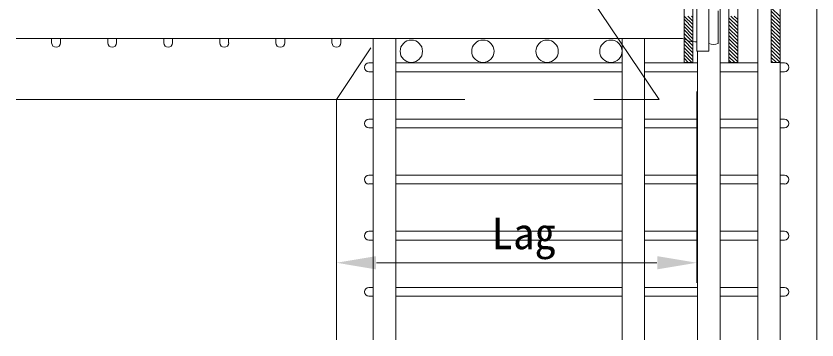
# Model space of a CAD drawing. Units: millimetres, scale not verified. Extents: x -25255 to 25671, y -15462 to 18552.
# Drawn here: x 18636 to 22356, y 585 to 2088 of the extents above; entities that cross this region are included whole.
import ezdxf
from ezdxf.enums import TextEntityAlignment as Align

# ---------------------------------------------------------------- set-up
doc = ezdxf.new("R2010")
doc.units = ezdxf.units.MM
doc.header["$LTSCALE"] = 100
doc.linetypes.add('DASHED_SPACED', pattern=[12, 6, -6])
for name, color, linetype, lineweight in [('0-0', 7, 'Continuous', 18), ('C-2_メモ', 7, 'Continuous', 18), ('C-7', 7, 'Continuous', 18)]:
    doc.layers.add(name, color=color, linetype=linetype, lineweight=lineweight)
doc.styles.add('ＭＳ ゴシック', font='')
doc.styles.get('ＭＳ ゴシック').set_extended_font_data('MS Gothic')

msp = doc.modelspace()

# ---------------------------------------------------------------- linework, layer by layer
at = {"layer": '0-0', "color": 5, "linetype": 'DASHED_SPACED'}
for p, q in [((21622.4, 3933.4), (20124.1, 1701.4)), ((21622.4, 1701.4), (20124.1, 3933.4)), ((20124.1, 3933.4), (20124.1, 1701.4)), ((21622.4, 3933.4), (21622.4, 1701.4)), ((20120.4, 1701.4), (21622.4, 1701.4))]:
    msp.add_line(p, q, dxfattribs=at)
at = {"layer": '0-0', "color": 5}
for p, q in [((22356.1, 3933.4), (22356.1, 585.4)), ((18801.6, 1963.7), (18801.6, 1984.1)), ((18842.5, 1984.1), (18842.5, 1963.7)), ((19062, 1963.7), (19062, 1984.1)), ((19102.9, 1984.1), (19102.9, 1963.7)), ((19322.4, 1963.7), (19322.4, 1984.1)), ((19363.3, 1984.1), (19363.3, 1963.7)), ((19582.8, 1963.7), (19582.8, 1984.1)), ((19623.7, 1984.1), (19623.7, 1963.7)), ((19843.2, 1963.7), (19843.2, 1984.1)), ((19884.1, 1984.1), (19884.1, 1963.7)), ((20103.6, 1963.7), (20103.6, 1984.1)), ((20144.5, 1984.1), (20144.5, 1963.7)), ((20274.7, 1870.7), (20295.2, 1870.7)), ((20399.4, 1870.7), (21451.2, 1870.7)), ((21555.4, 1870.7), (21801.8, 1870.7)), ((21906, 1870.7), (22080.8, 1870.7)), ((22185, 1870.7), (22205.4, 1870.7)), ((20274.7, 1829.8), (20295.2, 1829.8)), ((20399.4, 1829.8), (21451.2, 1829.8)), ((21555.4, 1829.8), (21801.8, 1829.8)), ((21906, 1829.8), (22080.8, 1829.8)), ((22185, 1829.8), (22205.4, 1829.8)), ((20124.1, 1701.4), (18636.1, 1701.4)), ((20124.1, 1701.4), (20124.1, 585.4)), ((20274.7, 1610.3), (20295.2, 1610.3)), ((20399.4, 1610.3), (21451.2, 1610.3)), ((21555.4, 1610.3), (21801.8, 1610.3)), ((21906, 1610.3), (22080.8, 1610.3)), ((22185, 1610.3), (22205.4, 1610.3)), ((20274.7, 1569.4), (20295.2, 1569.4)), ((20399.4, 1569.4), (21451.2, 1569.4)), ((21555.4, 1569.4), (21801.8, 1569.4)), ((21906, 1569.4), (22080.8, 1569.4)), ((22185, 1569.4), (22205.4, 1569.4)), ((20274.7, 1349.9), (20295.2, 1349.9)), ((20399.4, 1349.9), (21451.2, 1349.9)), ((21555.4, 1349.9), (21801.8, 1349.9)), ((21906, 1349.9), (22080.8, 1349.9)), ((22185, 1349.9), (22205.4, 1349.9)), ((20274.7, 1309), (20295.2, 1309)), ((20399.4, 1309), (21451.2, 1309)), ((21555.4, 1309), (21801.8, 1309)), ((21906, 1309), (22080.8, 1309)), ((22185, 1309), (22205.4, 1309)), ((20274.7, 1089.5), (20295.2, 1089.5)), ((20399.4, 1089.5), (21451.2, 1089.5)), ((21555.4, 1089.5), (21801.8, 1089.5)), ((21906, 1089.5), (22080.8, 1089.5)), ((22185, 1089.5), (22205.4, 1089.5)), ((20274.7, 1048.6), (20295.2, 1048.6)), ((20399.4, 1048.6), (21451.2, 1048.6)), ((21555.4, 1048.6), (21801.8, 1048.6)), ((21906, 1048.6), (22080.8, 1048.6)), ((22185, 1048.6), (22205.4, 1048.6)), ((20274.7, 829.1), (20295.2, 829.1)), ((20399.4, 829.1), (21451.2, 829.1)), ((21555.4, 829.1), (21801.8, 829.1)), ((21906, 829.1), (22080.8, 829.1)), ((22185, 829.1), (22205.4, 829.1)), ((20274.7, 788.2), (20295.2, 788.2)), ((20399.4, 788.2), (21451.2, 788.2)), ((21555.4, 788.2), (21801.8, 788.2)), ((21906, 788.2), (22080.8, 788.2)), ((22185, 788.2), (22205.4, 788.2))]:
    msp.add_line(p, q, dxfattribs=at)
at = {"layer": '0-0'}
for p, q in [((21738.7, 3823.6), (21738.7, 1872.5)), ((21779.6, 3823.6), (21779.6, 1872.5)), ((21946.9, 3823.6), (21946.9, 1872.5)), ((21987.8, 3823.6), (21987.8, 1872.5)), ((22184.9, 3699.1), (22184.9, 1872.5)), ((22144, 3658.1), (22144, 1872.5)), ((22184.9, 2085.8), (22144, 2126.7)), ((21779.6, 2048.5), (21739.9, 2088.2)), ((21779.6, 2065), (21756.3, 2088.2)), ((21779.6, 2081.4), (21772.8, 2088.2)), ((21987.8, 2056), (21955.6, 2088.2)), ((21987.8, 2072.4), (21972, 2088.2)), ((22184.9, 2069.3), (22144, 2110.3)), ((22184.9, 2052.9), (22144, 2093.8)), ((21779.6, 2032.1), (21738.7, 2073)), ((21742.6, 2052.6), (21738.7, 2056.6)), ((21779.6, 2015.7), (21742.6, 2052.6)), ((21987.8, 2039.5), (21946.9, 2080.5)), ((21987.8, 2023.1), (21946.9, 2064)), ((21987.8, 2006.7), (21946.9, 2047.6)), ((22184.9, 2036.5), (22144, 2077.4)), ((22184.9, 2020), (22144, 2060.9)), ((21777.1, 2001.7), (21738.7, 2040.1)), ((21987.8, 1990.2), (21946.9, 2031.1)), ((21977.5, 1984.1), (21946.9, 2014.7)), ((22184.9, 2003.6), (22144, 2044.5)), ((22184.9, 1987.1), (22144, 2028.1)), ((22171.5, 1984.1), (22144, 2011.6)), ((21779.6, 1933.5), (21738.7, 1974.4)), ((21779.6, 1999.2), (21777.1, 2001.7)), ((21961.1, 1984.1), (21946.9, 1998.3)), ((21987.8, 1940.9), (21946.9, 1981.8)), ((21987.8, 1957.3), (21961.1, 1984.1)), ((21987.8, 1973.8), (21977.5, 1984.1)), ((22155, 1984.1), (22144, 1995.2)), ((22184.9, 1937.8), (22144, 1978.7)), ((22184.9, 1954.3), (22155, 1984.1)), ((22184.9, 1970.7), (22171.5, 1984.1)), ((21779.6, 1917), (21738.7, 1957.9)), ((21779.6, 1900.6), (21738.7, 1941.5)), ((21987.8, 1924.5), (21946.9, 1965.4)), ((21987.8, 1908), (21946.9, 1948.9)), ((22184.9, 1921.4), (22144, 1962.3)), ((22184.9, 1904.9), (22144, 1945.9)), ((21779.6, 1884.1), (21738.7, 1925)), ((21774.8, 1872.5), (21738.7, 1908.6)), ((21987.8, 1891.6), (21946.9, 1932.5)), ((21987.8, 1875.1), (21946.9, 1916.1)), ((21974, 1872.5), (21946.9, 1899.6)), ((22184.9, 1888.5), (22144, 1929.4)), ((22184.4, 1872.5), (22144, 1913)), ((21758.4, 1872.5), (21738.7, 1892.2)), ((21741.9, 1872.5), (21738.7, 1875.7)), ((21738.7, 1872.5), (21779.6, 1872.5)), ((21957.6, 1872.5), (21946.9, 1883.2)), ((21946.9, 1872.5), (21987.8, 1872.5)), ((22168, 1872.5), (22144, 1896.5)), ((22151.6, 1872.5), (22144, 1880.1)), ((22144, 1872.5), (22184.9, 1872.5)), ((21798.1, 1738.6), (21798.1, 850.6)), ((20124.1, 1515.4), (20124.1, 850.6)), ((20310.1, 943.6), (21612.1, 943.6))]:
    msp.add_line(p, q, dxfattribs=at)
at = {"layer": '0-0', "color": 1}
for p, q in [((21906, 3481.6), (21906, 585.4)), ((22185, 3481.6), (22185, 585.4)), ((22080.8, 2192.6), (22080.8, 585.4)), ((21798.1, 2147.8), (21798.1, 1924.6)), ((21853.9, 1924.6), (21853.9, 2147.8)), ((21897.9, 2112.3), (21897.9, 1960.2)), ((21731.1, 1984.1), (18636.1, 1984.1)), ((20295.2, 1984.1), (20295.2, 585.4)), ((20399.4, 1984.1), (20399.4, 585.4)), ((21451.2, 1984.1), (21451.2, 585.4)), ((21555.4, 1984.1), (21555.4, 585.4)), ((21798.1, 1924.6), (21853.9, 1924.6)), ((21801.8, 1924.6), (21801.8, 585.4))]:
    msp.add_line(p, q, dxfattribs=at)
at = {"layer": '0-0'}
for points in [[(21779.6, 1982.8), (21778.3, 1984.1), (21738.7, 2023.7)], [(21779.6, 1966.3), (21761.9, 1984.1), (21738.7, 2007.3)], [(21779.6, 1949.9), (21745.4, 1984.1), (21738.7, 1990.8)]]:
    msp.add_lwpolyline(points, dxfattribs=at)
at = {"layer": '0-0', "color": 5}
for centre in [(20472.1, 1924.6), (20804.8, 1924.6), (21102.4, 1924.6), (21399.2, 1924.6)]:
    msp.add_circle(centre, 52.1, dxfattribs=at)
at = {"layer": '0-0', "color": 1}
for centre, radius, start, end in [((21794.1, 2106.4), 137.5, 242.7277, 271.6467), ((21877.5, 2020.6), 63.8, 248.2389, 288.618)]:
    msp.add_arc(centre, radius, start, end, dxfattribs=at)
at = {"layer": '0-0', "color": 5}
for centre, start, end in [((18822.1, 1963.7), 180, 270), ((18822.1, 1963.7), 270, 0), ((19082.5, 1963.7), 180, 270), ((19082.5, 1963.7), 270, 0), ((19342.9, 1963.7), 180, 270), ((19342.9, 1963.7), 270, 0), ((19603.3, 1963.7), 180, 270), ((19603.3, 1963.7), 270, 0), ((19863.7, 1963.7), 180, 270), ((19863.7, 1963.7), 270, 0), ((20124.1, 1963.7), 180, 270), ((20124.1, 1963.7), 270, 0), ((20274.7, 1850.2), 90, 180), ((22205.4, 1850.2), 0, 90), ((20274.7, 1850.2), 180, 270), ((22205.4, 1850.2), 270, 0), ((20274.7, 1589.8), 90, 180), ((22205.4, 1589.8), 0, 90), ((20274.7, 1589.8), 180, 270), ((22205.4, 1589.8), 270, 0), ((20274.7, 1329.4), 90, 180), ((22205.4, 1329.4), 0, 90), ((20274.7, 1329.4), 180, 270), ((22205.4, 1329.4), 270, 0), ((20274.7, 1069), 90, 180), ((22205.4, 1069), 0, 90), ((20274.7, 1069), 180, 270), ((22205.4, 1069), 270, 0), ((20274.7, 808.6), 90, 180), ((22205.4, 808.6), 0, 90), ((20274.7, 808.6), 180, 270), ((22205.4, 808.6), 270, 0)]:
    msp.add_arc(centre, 20.5, start, end, dxfattribs=at)
at = {"layer": 'C-7'}
for points in [[(20307.9, 974.2), (20307.9, 912.9), (20124.1, 943.6)], [(21614.2, 974.2), (21614.2, 912.9), (21798.1, 943.6)]]:
    msp.add_solid(points, dxfattribs=at)

# ---------------------------------------------------------------- texts
at = {"layer": 'C-2_メモ', "style": 'ＭＳ ゴシック'}
msp.add_text('Lag', height=146.6, dxfattribs=at).set_placement((20844.6, 962.6), align=Align.BOTTOM_LEFT)

doc.saveas('drawing.dxf')
